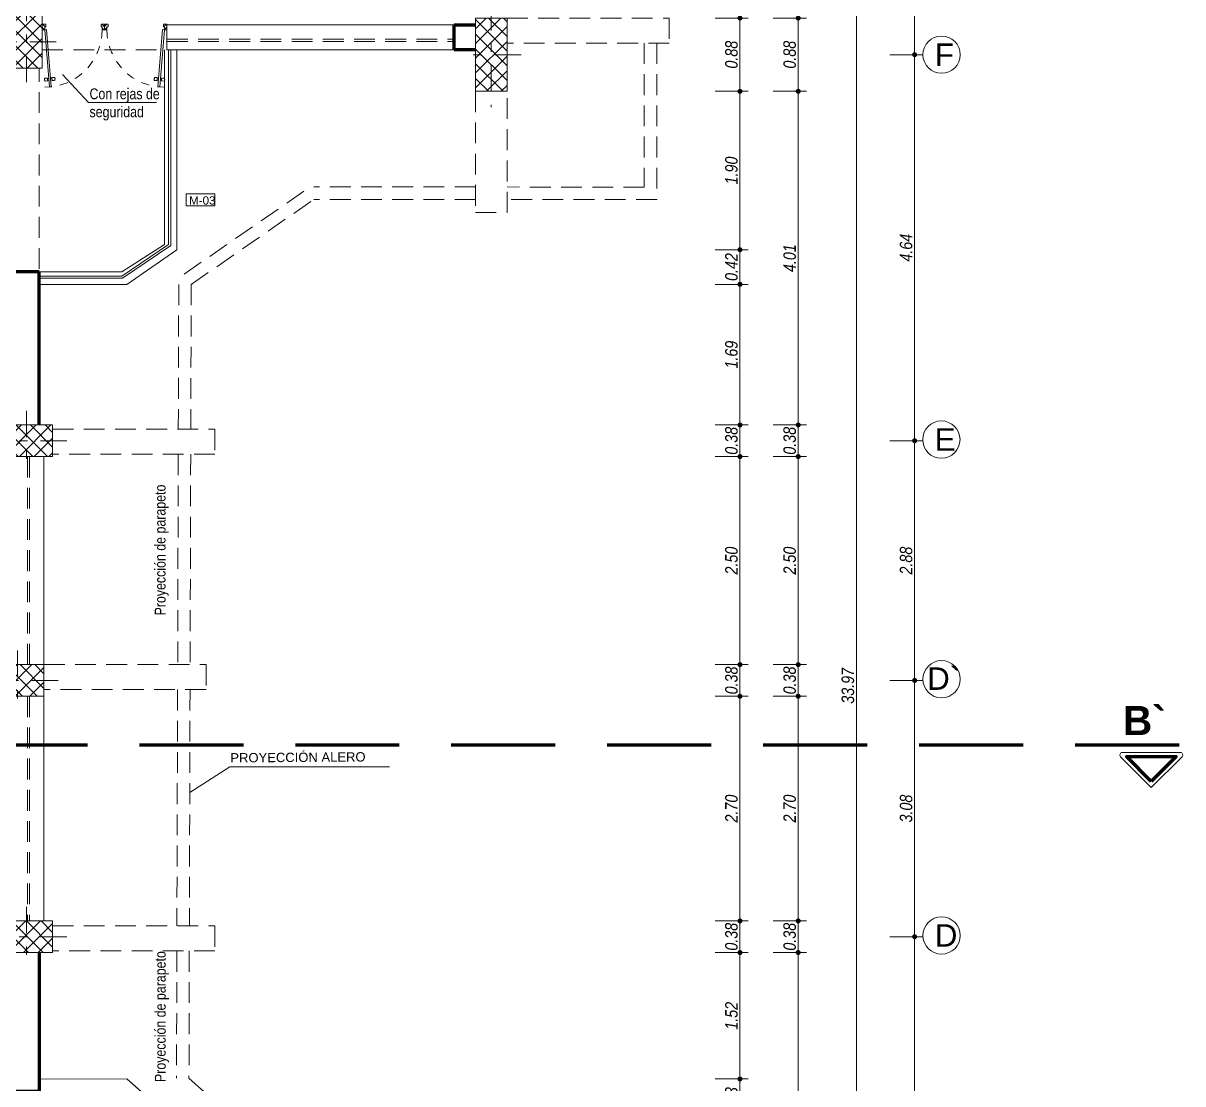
# Model space of a CAD drawing. Header units: inches. Extents: x 140 to 978, y -82 to 38.
# Drawn here: x 801.67 to 815.61, y 0.7 to 13.45 of the extents above; entities that cross this region are included whole.
import ezdxf

# ---------------------------------------------------------------- set-up
doc = ezdxf.new("R2010")
doc.units = ezdxf.units.IN
doc.header["$MEASUREMENT"] = 0
for name, pattern in [('CONTINUA', [0]), ('DASHDOT2', [12.7, 6.35, -3.175, 0, -3.175]), ('DASHED', [0.75, 0.5, -0.25]), ('DASHED2', [0.375, 0.25, -0.125])]:
    doc.linetypes.add(name, pattern=pattern)
doc.layers.get('0').update_dxf_attribs({"lineweight": 0})
for name, color, linetype, lineweight in [('UNSAAC CUBIERTAS', 22, 'Continuous', 0), ('UNSAAC-COLUMNA', 24, 'Continuous', 0), ('UNSAAC-CORTE ESTRUCTURA', 7, 'Continuous', 70), ('UNSAAC-COTA', 48, 'Continuous', 0), ('UNSAAC-EJE COLUMNA', 22, 'DASHDOT2', 0), ('UNSAAC-FACHADA(2DO PLANO)', 7, 'Continuous', 30), ('UNSAAC-LINEA DE CORTE', 7, 'Continuous', 70), ('UNSAAC-LLAMADOS', 88, 'Continuous', 0), ('UNSAAC-MUEBLE', 254, 'Continuous', 0), ('UNSAAC-MURETE', 146, 'Continuous', 20), ('UNSAAC-MUROS', 7, 'Continuous', 70), ('UNSAAC-PROYECCIONES', 38, 'DASHED2', 0), ('UNSAAC-TEXTOS', 250, 'Continuous', 0), ('UNSAAC-TEXTURAS', 250, 'Continuous', 0), ('UNSAAC-VANOS', 24, 'Continuous', 0)]:
    doc.layers.add(name, color=color, linetype=linetype, lineweight=lineweight)
doc.styles.add('ARIAL', font='arial.ttf')
doc.styles.add('narrow', font='')
doc.styles.get("Standard").update_dxf_attribs({"font": 'arial.ttf'})
doc.styles.get('narrow').set_extended_font_data('Arial Narrow', italic=True)
doc.dimstyles.new('1EN75', dxfattribs={"dimtxt": 0.15, "dimasz": 0.06, "dimexe": 0.1, "dimexo": 0.15, "dimgap": 0.025, "dimtad": 1, "dimzin": 1, "dimdsep": 46, "dimtxsty": 'narrow', "dimblk": 'DOT', "dimcen": 0.1, "dimclrd": 256, "dimclre": 256, "dimclrt": 256, "dimaunit": 1, "dimadec": 3, "dimazin": 0, "dimtfac": 1, "dimtmove": 2, "dimatfit": 3, "dimldrblk": 'ARCHTICK', "dimfxl": 0.3, "dimfxlon": 1, "dimtolj": 1, "dimtzin": 0, "dimlwd": 0, "dimlwe": 0, "dimarcsym": 0})

# ---------------------------------------------------------------- blocks, each defined once
blk = doc.blocks.new('c')
at = {"layer": 'UNSAAC-TEXTURAS'}
h = blk.add_hatch(dxfattribs=at)
h.set_pattern_fill('ANSI37', color=256)
h.set_pattern_definition([(45, (-855.58834, -178.38853), (-0.088388348, 0.088388348), []), (135, (-855.58834, -178.38853), (-0.088388348, -0.088388348), [])])
h.paths.add_polyline_path([(0.19, 0.635), (0, 0.635), (0, 0.316), (0.19, 0.316)])
h.paths.add_polyline_path([(0.19, 0.316), (0.38, 0.316), (0.38, 0.635), (0.19, 0.635)])
h.paths.add_polyline_path([(0.19, 0), (0.38, 0), (0.38, 0.316), (0.19, 0.316)])
h.paths.add_polyline_path([(0.19, 0.316), (0, 0.316), (0, 0), (0.19, 0)])
at = {"layer": 'UNSAAC-COLUMNA'}
blk.add_lwpolyline([(0, 0), (0, 0.635), (0.38, 0.635), (0.38, 0)], dxfattribs=at)
blk.add_lwpolyline([(0, 0.635), (0.38, 0.635), (0.38, 0), (0, 0)], close=True, dxfattribs=at)
at = {"layer": 'UNSAAC-EJE COLUMNA', "ltscale": 0.05}
for p, q in [((0.19, -0.172), (0.19, 0.805)), ((0.55, 0.316), (-0.17, 0.316))]:
    blk.add_line(p, q, dxfattribs=at)
blk = doc.blocks.new('cs1')
at = {"layer": 'UNSAAC-TEXTURAS'}
h = blk.add_hatch(dxfattribs=at)
h.set_pattern_fill('ANSI37', color=256)
h.paths.add_polyline_path([(850.008, 169.826), (850.198, 169.826), (850.198, 170.266), (850.008, 170.266)])
h.paths.add_polyline_path([(850.198, 169.826), (850.388, 169.826), (850.388, 170.266), (850.198, 170.266)])
h.paths.add_polyline_path([(850.388, 169.826), (850.198, 169.826), (850.198, 169.386), (850.388, 169.386)])
h.paths.add_polyline_path([(850.198, 169.826), (850.008, 169.826), (850.008, 169.386), (850.198, 169.386)])
at = {"layer": 'UNSAAC-COLUMNA'}
blk.add_lwpolyline([(850.388, 169.386), (850.388, 170.266), (850.008, 170.266), (850.008, 169.386)], close=True, dxfattribs=at)
at = {"layer": 'UNSAAC-EJE COLUMNA', "ltscale": 0.05}
for p, q in [((850.198, 170.436), (850.198, 169.196)), ((850.558, 169.826), (849.828, 169.826))]:
    blk.add_line(p, q, dxfattribs=at)
blk = doc.blocks.new('A$C38507331')
at = {"layer": 'UNSAAC-PROYECCIONES'}
for p, q in [((1.859, 25.376), (7.069, 25.376)), ((1.824, 20.866), (1.824, 25.156)), ((3.566, 22.679), (5.04, 23.699)), ((3.651, 22.555), (5.125, 23.576)), ((1.88, 17.986), (1.88, 20.486)), ((1.88, 14.906), (1.88, 17.606)), ((1.824, 10.306), (1.824, 14.526)), ((3.624, 13.015), (4.918, 11.872))]:
    blk.add_line(p, q, dxfattribs=at)
for points in [[(7.449, 25.756), (9.399, 25.756), (9.399, 25.456), (7.449, 25.456)], [(9.249, 25.456), (9.249, 23.575), (7.449, 23.576)], [(9.099, 25.456), (9.099, 23.725), (7.449, 23.726)], [(7.069, 24.876), (7.069, 23.419), (7.449, 23.419), (7.449, 24.876)], [(7.069, 23.726), (5.125, 23.726)], [(7.069, 23.576), (5.125, 23.576)], [(3.501, 22.556), (3.496, 20.814)], [(3.651, 22.555), (3.646, 20.814)], [(1.985, 20.814), (3.935, 20.814), (3.935, 20.514), (1.985, 20.514)], [(3.495, 20.514), (3.488, 17.986)], [(3.645, 20.514), (3.638, 17.986)], [(1.88, 17.986), (3.83, 17.986), (3.83, 17.686), (1.88, 17.686)], [(3.487, 17.686), (3.479, 14.846)], [(3.637, 17.686), (3.629, 14.846)], [(1.985, 14.846), (3.935, 14.846), (3.935, 14.546), (1.985, 14.546)], [(3.478, 14.546), (3.474, 13.016)], [(3.628, 14.546), (3.624, 13.015)]]:
    blk.add_lwpolyline(points, dxfattribs=at)
at = {"layer": 'UNSAAC-TEXTURAS'}
for name, p in [('c', (1.479, 25.156)), ('cs1', (-842.939, -144.51))]:
    blk.add_blockref(name, p, dxfattribs=at)
at = {"layer": 'UNSAAC-TEXTURAS', "rotation": 90}
for p in [(1.985, 20.486), (1.88, 17.606), (1.985, 14.526)]:
    blk.add_blockref('c', p, dxfattribs=at)
blk = doc.blocks.new('_Dot')
at = {"color": 0, "linetype": 'ByBlock', "lineweight": -2}
blk.add_line((-0.5, 0), (-1, 0), dxfattribs=at)
at = {"color": 0, "linetype": 'ByBlock', "const_width": 0.5}
blk.add_lwpolyline([(-0.25, 0, 1), (0.25, 0, 1)], format="xyb", close=True, dxfattribs=at)
blk = doc.blocks.new('*D586')
at = {"layer": 'Defpoints', "color": 0, "transparency": 16777216}
for p in [(807.487, 13.509), (807.487, 12.629), (810.287, 12.629)]:
    blk.add_point(p, dxfattribs=at)
at = {"layer": 'UNSAAC-COTA', "lineweight": 0, "transparency": 16777216}
for p, q in [((809.987, 13.509), (810.387, 13.509)), ((810.287, 13.449), (810.287, 12.689)), ((809.987, 12.629), (810.387, 12.629))]:
    blk.add_line(p, q, dxfattribs=at)
at = {"layer": 'UNSAAC-COTA', "lineweight": 0, "transparency": 16777216, "xscale": 0.06, "yscale": 0.06, "zscale": 0.06}
for p, rotation in [((810.287, 13.509), 90), ((810.287, 12.629), 270)]:
    blk.add_blockref('_Dot', p, dxfattribs=dict(at, rotation=rotation))
at = {"layer": 'UNSAAC-COTA', "transparency": 16777216, "insert": (810.185, 13.069), "char_height": 0.15, "attachment_point": 5, "rotation": 90, "style": 'narrow'}
blk.add_mtext('\\A1;0.88', dxfattribs=at)
blk = doc.blocks.new('_ArchTick')
at = {"layer": 'UNSAAC-FACHADA(2DO PLANO)', "color": 0, "const_width": 0.15}
blk.add_lwpolyline([(-0.5, -0.5), (0.5, 0.5)], dxfattribs=at)
blk = doc.blocks.new('*D587')
at = {"layer": 'Defpoints', "color": 0, "transparency": 16777216}
for p in [(807.487, 12.629), (803.517, 10.725), (810.287, 10.725)]:
    blk.add_point(p, dxfattribs=at)
at = {"layer": 'UNSAAC-COTA', "lineweight": 0, "transparency": 16777216}
for p, q in [((809.987, 12.629), (810.387, 12.629)), ((810.287, 12.569), (810.287, 10.785)), ((809.987, 10.725), (810.387, 10.725))]:
    blk.add_line(p, q, dxfattribs=at)
at = {"layer": 'UNSAAC-COTA', "lineweight": 0, "transparency": 16777216, "xscale": 0.06, "yscale": 0.06, "zscale": 0.06}
for p, rotation in [((810.287, 12.629), 90), ((810.287, 10.725), 270)]:
    blk.add_blockref('_Dot', p, dxfattribs=dict(at, rotation=rotation))
at = {"layer": 'UNSAAC-COTA', "transparency": 16777216, "insert": (810.185, 11.677), "char_height": 0.15, "attachment_point": 5, "rotation": 90, "style": 'narrow'}
blk.add_mtext('\\A1;1.90', dxfattribs=at)
blk = doc.blocks.new('*D588')
at = {"layer": 'Defpoints', "color": 0, "transparency": 16777216}
for p in [(803.517, 10.725), (802.916, 10.309), (810.287, 10.309)]:
    blk.add_point(p, dxfattribs=at)
at = {"layer": 'UNSAAC-COTA', "lineweight": 0, "transparency": 16777216}
for p, q in [((809.987, 10.725), (810.387, 10.725)), ((810.287, 10.665), (810.287, 10.369)), ((809.987, 10.309), (810.387, 10.309))]:
    blk.add_line(p, q, dxfattribs=at)
at = {"layer": 'UNSAAC-COTA', "lineweight": 0, "transparency": 16777216, "xscale": 0.06, "yscale": 0.06, "zscale": 0.06}
for p, rotation in [((810.287, 10.725), 90), ((810.287, 10.309), 270)]:
    blk.add_blockref('_Dot', p, dxfattribs=dict(at, rotation=rotation))
at = {"layer": 'UNSAAC-COTA', "transparency": 16777216, "insert": (810.185, 10.517), "char_height": 0.15, "attachment_point": 5, "rotation": 90, "style": 'narrow'}
blk.add_mtext('\\A1;0.42', dxfattribs=at)
blk = doc.blocks.new('*D589')
at = {"layer": 'Defpoints', "color": 0, "transparency": 16777216}
for p in [(802.916, 10.309), (802.023, 8.619), (810.287, 8.619)]:
    blk.add_point(p, dxfattribs=at)
at = {"layer": 'UNSAAC-COTA', "lineweight": 0, "transparency": 16777216}
for p, q in [((809.987, 10.309), (810.387, 10.309)), ((810.287, 10.249), (810.287, 8.679)), ((809.987, 8.619), (810.387, 8.619))]:
    blk.add_line(p, q, dxfattribs=at)
at = {"layer": 'UNSAAC-COTA', "lineweight": 0, "transparency": 16777216, "xscale": 0.06, "yscale": 0.06, "zscale": 0.06}
for p, rotation in [((810.287, 10.309), 90), ((810.287, 8.619), 270)]:
    blk.add_blockref('_Dot', p, dxfattribs=dict(at, rotation=rotation))
at = {"layer": 'UNSAAC-COTA', "transparency": 16777216, "insert": (810.185, 9.464), "char_height": 0.15, "attachment_point": 5, "rotation": 90, "style": 'narrow'}
blk.add_mtext('\\A1;1.69', dxfattribs=at)
blk = doc.blocks.new('*D590')
at = {"layer": 'Defpoints', "color": 0, "transparency": 16777216}
for p in [(802.023, 8.619), (802.023, 8.239), (810.287, 8.239)]:
    blk.add_point(p, dxfattribs=at)
at = {"layer": 'UNSAAC-COTA', "lineweight": 0, "transparency": 16777216}
for p, q in [((809.987, 8.619), (810.387, 8.619)), ((810.287, 8.559), (810.287, 8.299)), ((809.987, 8.239), (810.387, 8.239))]:
    blk.add_line(p, q, dxfattribs=at)
at = {"layer": 'UNSAAC-COTA', "lineweight": 0, "transparency": 16777216, "xscale": 0.06, "yscale": 0.06, "zscale": 0.06}
for p, rotation in [((810.287, 8.619), 90), ((810.287, 8.239), 270)]:
    blk.add_blockref('_Dot', p, dxfattribs=dict(at, rotation=rotation))
at = {"layer": 'UNSAAC-COTA', "transparency": 16777216, "insert": (810.185, 8.429), "char_height": 0.15, "attachment_point": 5, "rotation": 90, "style": 'narrow'}
blk.add_mtext('\\A1;0.38', dxfattribs=at)
blk = doc.blocks.new('*D591')
at = {"layer": 'Defpoints', "color": 0, "transparency": 16777216}
for p in [(802.023, 8.239), (801.918, 5.739), (810.287, 5.739)]:
    blk.add_point(p, dxfattribs=at)
at = {"layer": 'UNSAAC-COTA', "lineweight": 0, "transparency": 16777216}
for p, q in [((809.987, 8.239), (810.387, 8.239)), ((810.287, 8.179), (810.287, 5.799)), ((809.987, 5.739), (810.387, 5.739))]:
    blk.add_line(p, q, dxfattribs=at)
at = {"layer": 'UNSAAC-COTA', "lineweight": 0, "transparency": 16777216, "xscale": 0.06, "yscale": 0.06, "zscale": 0.06}
for p, rotation in [((810.287, 8.239), 90), ((810.287, 5.739), 270)]:
    blk.add_blockref('_Dot', p, dxfattribs=dict(at, rotation=rotation))
at = {"layer": 'UNSAAC-COTA', "transparency": 16777216, "insert": (810.185, 6.989), "char_height": 0.15, "attachment_point": 5, "rotation": 90, "style": 'narrow'}
blk.add_mtext('\\A1;2.50', dxfattribs=at)
blk = doc.blocks.new('*D592')
at = {"layer": 'Defpoints', "color": 0, "transparency": 16777216}
for p in [(801.918, 5.739), (801.918, 5.359), (810.287, 5.359)]:
    blk.add_point(p, dxfattribs=at)
at = {"layer": 'UNSAAC-COTA', "lineweight": 0, "transparency": 16777216}
for p, q in [((809.987, 5.739), (810.387, 5.739)), ((810.287, 5.679), (810.287, 5.419)), ((809.987, 5.359), (810.387, 5.359))]:
    blk.add_line(p, q, dxfattribs=at)
at = {"layer": 'UNSAAC-COTA', "lineweight": 0, "transparency": 16777216, "xscale": 0.06, "yscale": 0.06, "zscale": 0.06}
for p, rotation in [((810.287, 5.739), 90), ((810.287, 5.359), 270)]:
    blk.add_blockref('_Dot', p, dxfattribs=dict(at, rotation=rotation))
at = {"layer": 'UNSAAC-COTA', "transparency": 16777216, "insert": (810.185, 5.549), "char_height": 0.15, "attachment_point": 5, "rotation": 90, "style": 'narrow'}
blk.add_mtext('\\A1;0.38', dxfattribs=at)
blk = doc.blocks.new('*D593')
at = {"layer": 'Defpoints', "color": 0, "transparency": 16777216}
for p in [(801.918, 5.359), (802.023, 2.659), (810.287, 2.659)]:
    blk.add_point(p, dxfattribs=at)
at = {"layer": 'UNSAAC-COTA', "lineweight": 0, "transparency": 16777216}
for p, q in [((809.987, 5.359), (810.387, 5.359)), ((810.287, 5.299), (810.287, 2.719)), ((809.987, 2.659), (810.387, 2.659))]:
    blk.add_line(p, q, dxfattribs=at)
at = {"layer": 'UNSAAC-COTA', "lineweight": 0, "transparency": 16777216, "xscale": 0.06, "yscale": 0.06, "zscale": 0.06}
for p, rotation in [((810.287, 5.359), 90), ((810.287, 2.659), 270)]:
    blk.add_blockref('_Dot', p, dxfattribs=dict(at, rotation=rotation))
at = {"layer": 'UNSAAC-COTA', "transparency": 16777216, "insert": (810.185, 4.009), "char_height": 0.15, "attachment_point": 5, "rotation": 90, "style": 'narrow'}
blk.add_mtext('\\A1;2.70', dxfattribs=at)
blk = doc.blocks.new('*D594')
at = {"layer": 'Defpoints', "color": 0, "transparency": 16777216}
for p in [(802.023, 2.659), (802.023, 2.279), (810.287, 2.279)]:
    blk.add_point(p, dxfattribs=at)
at = {"layer": 'UNSAAC-COTA', "lineweight": 0, "transparency": 16777216}
for p, q in [((809.987, 2.659), (810.387, 2.659)), ((810.287, 2.599), (810.287, 2.339)), ((809.987, 2.279), (810.387, 2.279))]:
    blk.add_line(p, q, dxfattribs=at)
at = {"layer": 'UNSAAC-COTA', "lineweight": 0, "transparency": 16777216, "xscale": 0.06, "yscale": 0.06, "zscale": 0.06}
for p, rotation in [((810.287, 2.659), 90), ((810.287, 2.279), 270)]:
    blk.add_blockref('_Dot', p, dxfattribs=dict(at, rotation=rotation))
at = {"layer": 'UNSAAC-COTA', "transparency": 16777216, "insert": (810.185, 2.469), "char_height": 0.15, "attachment_point": 5, "rotation": 90, "style": 'narrow'}
blk.add_mtext('\\A1;0.38', dxfattribs=at)
blk = doc.blocks.new('*D595')
at = {"layer": 'Defpoints', "color": 0, "transparency": 16777216}
for p in [(802.023, 2.279), (802.916, 0.76), (810.287, 0.76)]:
    blk.add_point(p, dxfattribs=at)
at = {"layer": 'UNSAAC-COTA', "lineweight": 0, "transparency": 16777216}
for p, q in [((809.987, 2.279), (810.387, 2.279)), ((810.287, 2.219), (810.287, 0.82)), ((809.987, 0.76), (810.387, 0.76))]:
    blk.add_line(p, q, dxfattribs=at)
at = {"layer": 'UNSAAC-COTA', "lineweight": 0, "transparency": 16777216, "xscale": 0.06, "yscale": 0.06, "zscale": 0.06}
for p, rotation in [((810.287, 2.279), 90), ((810.287, 0.76), 270)]:
    blk.add_blockref('_Dot', p, dxfattribs=dict(at, rotation=rotation))
at = {"layer": 'UNSAAC-COTA', "transparency": 16777216, "insert": (810.185, 1.519), "char_height": 0.15, "attachment_point": 5, "rotation": 90, "style": 'narrow'}
blk.add_mtext('\\A1;1.52', dxfattribs=at)
blk = doc.blocks.new('*D596')
at = {"layer": 'Defpoints', "color": 0, "transparency": 16777216}
for p in [(802.916, 0.76), (803.517, 0.229), (810.287, 0.229)]:
    blk.add_point(p, dxfattribs=at)
at = {"layer": 'UNSAAC-COTA', "lineweight": 0, "transparency": 16777216}
for p, q in [((809.987, 0.76), (810.387, 0.76)), ((810.287, 0.7), (810.287, 0.289)), ((809.987, 0.229), (810.387, 0.229))]:
    blk.add_line(p, q, dxfattribs=at)
at = {"layer": 'UNSAAC-COTA', "lineweight": 0, "transparency": 16777216, "xscale": 0.06, "yscale": 0.06, "zscale": 0.06}
for p, rotation in [((810.287, 0.76), 90), ((810.287, 0.229), 270)]:
    blk.add_blockref('_Dot', p, dxfattribs=dict(at, rotation=rotation))
at = {"layer": 'UNSAAC-COTA', "transparency": 16777216, "insert": (810.185, 0.494), "char_height": 0.15, "attachment_point": 5, "rotation": 90, "style": 'narrow'}
blk.add_mtext('\\A1;0.53', dxfattribs=at)
blk = doc.blocks.new('*D576')
at = {"layer": 'Defpoints', "color": 0, "transparency": 16777216}
for p in [(807.487, 13.509), (807.487, 12.629), (810.987, 12.629)]:
    blk.add_point(p, dxfattribs=at)
at = {"layer": 'UNSAAC-COTA', "lineweight": 0, "transparency": 16777216}
for p, q in [((810.687, 13.509), (811.087, 13.509)), ((810.987, 13.449), (810.987, 12.689)), ((810.687, 12.629), (811.087, 12.629))]:
    blk.add_line(p, q, dxfattribs=at)
at = {"layer": 'UNSAAC-COTA', "lineweight": 0, "transparency": 16777216, "xscale": 0.06, "yscale": 0.06, "zscale": 0.06}
for p, rotation in [((810.987, 13.509), 90), ((810.987, 12.629), 270)]:
    blk.add_blockref('_Dot', p, dxfattribs=dict(at, rotation=rotation))
at = {"layer": 'UNSAAC-COTA', "transparency": 16777216, "insert": (810.885, 13.069), "char_height": 0.15, "attachment_point": 5, "rotation": 90, "style": 'narrow'}
blk.add_mtext('\\A1;0.88', dxfattribs=at)
blk = doc.blocks.new('*D577')
at = {"layer": 'Defpoints', "color": 0, "transparency": 16777216}
for p in [(807.487, 12.629), (802.023, 8.619), (810.987, 8.619)]:
    blk.add_point(p, dxfattribs=at)
at = {"layer": 'UNSAAC-COTA', "lineweight": 0, "transparency": 16777216}
for p, q in [((810.687, 12.629), (811.087, 12.629)), ((810.987, 12.569), (810.987, 8.679)), ((810.687, 8.619), (811.087, 8.619))]:
    blk.add_line(p, q, dxfattribs=at)
at = {"layer": 'UNSAAC-COTA', "lineweight": 0, "transparency": 16777216, "xscale": 0.06, "yscale": 0.06, "zscale": 0.06}
for p, rotation in [((810.987, 12.629), 90), ((810.987, 8.619), 270)]:
    blk.add_blockref('_Dot', p, dxfattribs=dict(at, rotation=rotation))
at = {"layer": 'UNSAAC-COTA', "transparency": 16777216, "insert": (810.885, 10.624), "char_height": 0.15, "attachment_point": 5, "rotation": 90, "style": 'narrow'}
blk.add_mtext('\\A1;4.01', dxfattribs=at)
blk = doc.blocks.new('*D578')
at = {"layer": 'Defpoints', "color": 0, "transparency": 16777216}
for p in [(802.023, 8.619), (802.023, 8.239), (810.987, 8.239)]:
    blk.add_point(p, dxfattribs=at)
at = {"layer": 'UNSAAC-COTA', "lineweight": 0, "transparency": 16777216}
for p, q in [((810.687, 8.619), (811.087, 8.619)), ((810.987, 8.559), (810.987, 8.299)), ((810.687, 8.239), (811.087, 8.239))]:
    blk.add_line(p, q, dxfattribs=at)
at = {"layer": 'UNSAAC-COTA', "lineweight": 0, "transparency": 16777216, "xscale": 0.06, "yscale": 0.06, "zscale": 0.06}
for p, rotation in [((810.987, 8.619), 90), ((810.987, 8.239), 270)]:
    blk.add_blockref('_Dot', p, dxfattribs=dict(at, rotation=rotation))
at = {"layer": 'UNSAAC-COTA', "transparency": 16777216, "insert": (810.885, 8.429), "char_height": 0.15, "attachment_point": 5, "rotation": 90, "style": 'narrow'}
blk.add_mtext('\\A1;0.38', dxfattribs=at)
blk = doc.blocks.new('*D579')
at = {"layer": 'Defpoints', "color": 0, "transparency": 16777216}
for p in [(802.023, 8.239), (801.918, 5.739), (810.987, 5.739)]:
    blk.add_point(p, dxfattribs=at)
at = {"layer": 'UNSAAC-COTA', "lineweight": 0, "transparency": 16777216}
for p, q in [((810.687, 8.239), (811.087, 8.239)), ((810.987, 8.179), (810.987, 5.799)), ((810.687, 5.739), (811.087, 5.739))]:
    blk.add_line(p, q, dxfattribs=at)
at = {"layer": 'UNSAAC-COTA', "lineweight": 0, "transparency": 16777216, "xscale": 0.06, "yscale": 0.06, "zscale": 0.06}
for p, rotation in [((810.987, 8.239), 90), ((810.987, 5.739), 270)]:
    blk.add_blockref('_Dot', p, dxfattribs=dict(at, rotation=rotation))
at = {"layer": 'UNSAAC-COTA', "transparency": 16777216, "insert": (810.885, 6.989), "char_height": 0.15, "attachment_point": 5, "rotation": 90, "style": 'narrow'}
blk.add_mtext('\\A1;2.50', dxfattribs=at)
blk = doc.blocks.new('*D604')
at = {"layer": 'Defpoints', "color": 0, "transparency": 16777216}
for p in [(801.918, 5.739), (801.918, 5.359), (810.987, 5.359)]:
    blk.add_point(p, dxfattribs=at)
at = {"layer": 'UNSAAC-COTA', "lineweight": 0, "transparency": 16777216}
for p, q in [((810.687, 5.739), (811.087, 5.739)), ((810.987, 5.679), (810.987, 5.419)), ((810.687, 5.359), (811.087, 5.359))]:
    blk.add_line(p, q, dxfattribs=at)
at = {"layer": 'UNSAAC-COTA', "lineweight": 0, "transparency": 16777216, "xscale": 0.06, "yscale": 0.06, "zscale": 0.06}
for p, rotation in [((810.987, 5.739), 90), ((810.987, 5.359), 270)]:
    blk.add_blockref('_Dot', p, dxfattribs=dict(at, rotation=rotation))
at = {"layer": 'UNSAAC-COTA', "transparency": 16777216, "insert": (810.885, 5.549), "char_height": 0.15, "attachment_point": 5, "rotation": 90, "style": 'narrow'}
blk.add_mtext('\\A1;0.38', dxfattribs=at)
blk = doc.blocks.new('*D605')
at = {"layer": 'Defpoints', "color": 0, "transparency": 16777216}
for p in [(801.918, 5.359), (802.023, 2.659), (810.987, 2.659)]:
    blk.add_point(p, dxfattribs=at)
at = {"layer": 'UNSAAC-COTA', "lineweight": 0, "transparency": 16777216}
for p, q in [((810.687, 5.359), (811.087, 5.359)), ((810.987, 5.299), (810.987, 2.719)), ((810.687, 2.659), (811.087, 2.659))]:
    blk.add_line(p, q, dxfattribs=at)
at = {"layer": 'UNSAAC-COTA', "lineweight": 0, "transparency": 16777216, "xscale": 0.06, "yscale": 0.06, "zscale": 0.06}
for p, rotation in [((810.987, 5.359), 90), ((810.987, 2.659), 270)]:
    blk.add_blockref('_Dot', p, dxfattribs=dict(at, rotation=rotation))
at = {"layer": 'UNSAAC-COTA', "transparency": 16777216, "insert": (810.885, 4.009), "char_height": 0.15, "attachment_point": 5, "rotation": 90, "style": 'narrow'}
blk.add_mtext('\\A1;2.70', dxfattribs=at)
blk = doc.blocks.new('*D606')
at = {"layer": 'Defpoints', "color": 0, "transparency": 16777216}
for p in [(802.023, 2.659), (802.023, 2.279), (810.987, 2.279)]:
    blk.add_point(p, dxfattribs=at)
at = {"layer": 'UNSAAC-COTA', "lineweight": 0, "transparency": 16777216}
for p, q in [((810.687, 2.659), (811.087, 2.659)), ((810.987, 2.599), (810.987, 2.339)), ((810.687, 2.279), (811.087, 2.279))]:
    blk.add_line(p, q, dxfattribs=at)
at = {"layer": 'UNSAAC-COTA', "lineweight": 0, "transparency": 16777216, "xscale": 0.06, "yscale": 0.06, "zscale": 0.06}
for p, rotation in [((810.987, 2.659), 90), ((810.987, 2.279), 270)]:
    blk.add_blockref('_Dot', p, dxfattribs=dict(at, rotation=rotation))
at = {"layer": 'UNSAAC-COTA', "transparency": 16777216, "insert": (810.885, 2.469), "char_height": 0.15, "attachment_point": 5, "rotation": 90, "style": 'narrow'}
blk.add_mtext('\\A1;0.38', dxfattribs=at)
blk = doc.blocks.new('*D607')
at = {"layer": 'Defpoints', "color": 0, "transparency": 16777216}
for p in [(802.023, 2.279), (807.487, -1.676), (810.987, -1.676)]:
    blk.add_point(p, dxfattribs=at)
at = {"layer": 'UNSAAC-COTA', "lineweight": 0, "transparency": 16777216}
for p, q in [((810.687, 2.279), (811.087, 2.279)), ((810.987, 2.219), (810.987, -1.616)), ((810.687, -1.676), (811.087, -1.676))]:
    blk.add_line(p, q, dxfattribs=at)
at = {"layer": 'UNSAAC-COTA', "lineweight": 0, "transparency": 16777216, "xscale": 0.06, "yscale": 0.06, "zscale": 0.06}
for p, rotation in [((810.987, 2.279), 90), ((810.987, -1.676), 270)]:
    blk.add_blockref('_Dot', p, dxfattribs=dict(at, rotation=rotation))
at = {"layer": 'UNSAAC-COTA', "transparency": 16777216, "insert": (810.885, 0.302), "char_height": 0.15, "attachment_point": 5, "rotation": 90, "style": 'narrow'}
blk.add_mtext('\\A1;3.96', dxfattribs=at)
blk = doc.blocks.new('*D581')
at = {"layer": 'Defpoints', "color": 0, "transparency": 16777216}
for p in [(807.487, 22.469), (811.687, 22.469), (807.487, -11.501)]:
    blk.add_point(p, dxfattribs=at)
at = {"layer": 'UNSAAC-COTA', "lineweight": 0, "transparency": 16777216}
for p, q in [((811.387, 22.469), (811.787, 22.469)), ((811.687, -11.441), (811.687, 22.409)), ((811.387, -11.501), (811.787, -11.501))]:
    blk.add_line(p, q, dxfattribs=at)
at = {"layer": 'UNSAAC-COTA', "lineweight": 0, "transparency": 16777216, "xscale": 0.06, "yscale": 0.06, "zscale": 0.06}
for p, rotation in [((811.687, 22.469), 90), ((811.687, -11.501), 270)]:
    blk.add_blockref('_Dot', p, dxfattribs=dict(at, rotation=rotation))
at = {"layer": 'UNSAAC-COTA', "transparency": 16777216, "insert": (811.585, 5.484), "char_height": 0.15, "attachment_point": 5, "rotation": 90, "style": 'narrow'}
blk.add_mtext('\\A1;33.97', dxfattribs=at)
blk = doc.blocks.new('*D613')
at = {"layer": 'Defpoints', "color": 0, "transparency": 16777216}
for p in [(807.657, 17.324), (807.657, 13.069), (812.387, 13.069)]:
    blk.add_point(p, dxfattribs=at)
at = {"layer": 'UNSAAC-COTA', "lineweight": 0, "transparency": 16777216}
for p, q in [((812.087, 17.324), (812.487, 17.324)), ((812.387, 17.264), (812.387, 13.129)), ((812.087, 13.069), (812.487, 13.069))]:
    blk.add_line(p, q, dxfattribs=at)
at = {"layer": 'UNSAAC-COTA', "lineweight": 0, "transparency": 16777216, "xscale": 0.06, "yscale": 0.06, "zscale": 0.06}
for p, rotation in [((812.387, 17.324), 90), ((812.387, 13.069), 270)]:
    blk.add_blockref('_Dot', p, dxfattribs=dict(at, rotation=rotation))
at = {"layer": 'UNSAAC-COTA', "transparency": 16777216, "insert": (812.285, 15.197), "char_height": 0.15, "attachment_point": 5, "rotation": 90, "style": 'narrow'}
blk.add_mtext('\\A1;4.25', dxfattribs=at)
blk = doc.blocks.new('*D614')
at = {"layer": 'Defpoints', "color": 0, "transparency": 16777216}
for p in [(807.657, 13.069), (802.196, 8.429), (812.387, 8.429)]:
    blk.add_point(p, dxfattribs=at)
at = {"layer": 'UNSAAC-COTA', "lineweight": 0, "transparency": 16777216}
for p, q in [((812.087, 13.069), (812.487, 13.069)), ((812.387, 13.009), (812.387, 8.489)), ((812.087, 8.429), (812.487, 8.429))]:
    blk.add_line(p, q, dxfattribs=at)
at = {"layer": 'UNSAAC-COTA', "lineweight": 0, "transparency": 16777216, "xscale": 0.06, "yscale": 0.06, "zscale": 0.06}
for p, rotation in [((812.387, 13.069), 90), ((812.387, 8.429), 270)]:
    blk.add_blockref('_Dot', p, dxfattribs=dict(at, rotation=rotation))
at = {"layer": 'UNSAAC-COTA', "transparency": 16777216, "insert": (812.285, 10.749), "char_height": 0.15, "attachment_point": 5, "rotation": 90, "style": 'narrow'}
blk.add_mtext('\\A1;4.64', dxfattribs=at)
blk = doc.blocks.new('*D615')
at = {"layer": 'Defpoints', "color": 0, "transparency": 16777216}
for p in [(802.196, 8.429), (802.091, 5.549), (812.387, 5.549)]:
    blk.add_point(p, dxfattribs=at)
at = {"layer": 'UNSAAC-COTA', "lineweight": 0, "transparency": 16777216}
for p, q in [((812.087, 8.429), (812.487, 8.429)), ((812.387, 8.369), (812.387, 5.609)), ((812.087, 5.549), (812.487, 5.549))]:
    blk.add_line(p, q, dxfattribs=at)
at = {"layer": 'UNSAAC-COTA', "lineweight": 0, "transparency": 16777216, "xscale": 0.06, "yscale": 0.06, "zscale": 0.06}
for p, rotation in [((812.387, 8.429), 90), ((812.387, 5.549), 270)]:
    blk.add_blockref('_Dot', p, dxfattribs=dict(at, rotation=rotation))
at = {"layer": 'UNSAAC-COTA', "transparency": 16777216, "insert": (812.285, 6.989), "char_height": 0.15, "attachment_point": 5, "rotation": 90, "style": 'narrow'}
blk.add_mtext('\\A1;2.88', dxfattribs=at)
blk = doc.blocks.new('*D616')
at = {"layer": 'Defpoints', "color": 0, "transparency": 16777216}
for p in [(802.091, 5.549), (802.196, 2.469), (812.387, 2.469)]:
    blk.add_point(p, dxfattribs=at)
at = {"layer": 'UNSAAC-COTA', "lineweight": 0, "transparency": 16777216}
for p, q in [((812.087, 5.549), (812.487, 5.549)), ((812.387, 5.489), (812.387, 2.529)), ((812.087, 2.469), (812.487, 2.469))]:
    blk.add_line(p, q, dxfattribs=at)
at = {"layer": 'UNSAAC-COTA', "lineweight": 0, "transparency": 16777216, "xscale": 0.06, "yscale": 0.06, "zscale": 0.06}
for p, rotation in [((812.387, 5.549), 90), ((812.387, 2.469), 270)]:
    blk.add_blockref('_Dot', p, dxfattribs=dict(at, rotation=rotation))
at = {"layer": 'UNSAAC-COTA', "transparency": 16777216, "insert": (812.285, 4.009), "char_height": 0.15, "attachment_point": 5, "rotation": 90, "style": 'narrow'}
blk.add_mtext('\\A1;3.08', dxfattribs=at)
blk = doc.blocks.new('*D617')
at = {"layer": 'Defpoints', "color": 0, "transparency": 16777216}
for p in [(802.196, 2.469), (807.657, -2.116), (812.387, -2.116)]:
    blk.add_point(p, dxfattribs=at)
at = {"layer": 'UNSAAC-COTA', "lineweight": 0, "transparency": 16777216}
for p, q in [((812.087, 2.469), (812.487, 2.469)), ((812.387, 2.409), (812.387, -2.056)), ((812.087, -2.116), (812.487, -2.116))]:
    blk.add_line(p, q, dxfattribs=at)
at = {"layer": 'UNSAAC-COTA', "lineweight": 0, "transparency": 16777216, "xscale": 0.06, "yscale": 0.06, "zscale": 0.06}
for p, rotation in [((812.387, 2.469), 90), ((812.387, -2.116), 270)]:
    blk.add_blockref('_Dot', p, dxfattribs=dict(at, rotation=rotation))
at = {"layer": 'UNSAAC-COTA', "transparency": 16777216, "insert": (812.285, 0.177), "char_height": 0.15, "attachment_point": 5, "rotation": 90, "style": 'narrow'}
blk.add_mtext('\\A1;4.59', dxfattribs=at)
blk = doc.blocks.new('PRTX80')
at = {"layer": 'UNSAAC-TEXTOS'}
h = blk.add_hatch(dxfattribs=at)
h.set_pattern_fill('ANSI31', color=256, scale=0.01, style=0)
h.set_pattern_definition([(45, (-1.629623, -4.234902), (-0.02245064, 0.02245064), [])])
h.paths.add_polyline_path([(-0.755, 0.036), (-0.8, 0.036), (-0.8, -0.036), (-0.769, -0.036), (-0.769, 0), (-0.755, 0)])
h.paths.add_polyline_path([(0, 0.036), (-0.045, 0.036), (-0.045, 0), (-0.032, 0), (-0.032, -0.036), (0, -0.036)])
at = {"layer": 'UNSAAC-PROYECCIONES', "ltscale": 0.15}
blk.add_arc((-0.032, -0.036), 0.737, 180, 270, dxfattribs=at)
at = {"layer": 'UNSAAC-TEXTOS'}
for p, q in [((-0.165, -0.662), (-0.166, -0.669)), ((-0.162, -0.67), (-0.166, -0.669)), ((-0.162, -0.662), (-0.165, -0.662)), ((-0.161, -0.651), (-0.163, -0.681)), ((-0.13, -0.688), (-0.16, -0.685)), ((-0.127, -0.65), (-0.157, -0.648)), ((-0.124, -0.658), (-0.126, -0.68)), ((-0.126, -0.68), (-0.126, -0.684)), ((-0.11, -0.682), (-0.126, -0.68)), ((-0.123, -0.654), (-0.124, -0.658)), ((-0.108, -0.659), (-0.124, -0.658)), ((-0.085, -0.684), (-0.07, -0.685)), ((-0.083, -0.661), (-0.068, -0.663)), ((-0.068, -0.663), (-0.07, -0.685)), ((-0.07, -0.685), (-0.07, -0.689)), ((-0.068, -0.659), (-0.068, -0.663)), ((-0.067, -0.693), (-0.037, -0.695)), ((-0.064, -0.655), (-0.034, -0.658)), ((-0.03, -0.662), (-0.033, -0.692)), ((-0.032, -0.681), (-0.028, -0.681)), ((-0.031, -0.673), (-0.028, -0.673)), ((-0.028, -0.673), (-0.028, -0.681))]:
    blk.add_line(p, q, dxfattribs=at)
for points in [[(-0.8, 0.036), (-0.755, 0.036), (-0.755, 0), (-0.769, 0), (-0.769, -0.036), (-0.8, -0.036), (-0.8, 0.036)], [(-0.045, 0.036), (0, 0.036), (0, -0.036), (-0.032, -0.036), (-0.032, 0), (-0.045, 0), (-0.045, 0.036)]]:
    blk.add_lwpolyline(points, dxfattribs=at)
blk.add_lwpolyline([(-0.056, -0.034), (-0.032, -0.036), (-0.093, -0.77), (-0.117, -0.768)], close=True, dxfattribs=at)
for centre, start, end in [((-0.16, -0.681), 175.2462, 265.2462), ((-0.157, -0.651), 85.2462, 175.2462), ((-0.13, -0.684), 265.2462, 355.2462), ((-0.127, -0.654), 355.2462, 85.2462), ((-0.067, -0.689), 175.2462, 265.2462), ((-0.064, -0.659), 85.2462, 175.2462), ((-0.037, -0.691), 265.2462, 355.2462), ((-0.034, -0.662), 355.2462, 85.2462)]:
    blk.add_arc(centre, 0.00375, start, end, dxfattribs=at)
blk = doc.blocks.new('A$C1DC20D96')
at = {"layer": 'UNSAAC-MUEBLE', "xscale": -1.167239801663273, "yscale": 1.167239801663273, "zscale": 1.167239801663273, "rotation": 180}
blk.add_blockref('PRTX80', (0, 0.034), dxfattribs=at)

msp = doc.modelspace()

# ---------------------------------------------------------------- linework, layer by layer
at = {"layer": 'UNSAAC CUBIERTAS', "ltscale": 1.75}
msp.add_lwpolyline([(815.603, 4.632), (815.233, 4.263), (814.864, 4.632, -0.668179), (814.885, 4.684), (815.582, 4.684, -0.668179)], format="xyb", close=True, dxfattribs=at)
at = {"layer": 'UNSAAC-CORTE ESTRUCTURA', "ltscale": 2.5}
msp.add_lwpolyline([(815.233, 4.334), (814.933, 4.634), (815.533, 4.634)], close=True, dxfattribs=at)
at = {"layer": 'UNSAAC-LINEA DE CORTE', "linetype": 'DASHED', "ltscale": 2.5}
msp.add_line((756.191, 4.777), (815.594, 4.777), dxfattribs=at)
at = {"layer": 'UNSAAC-LLAMADOS', "ltscale": 2.5}
msp.add_lwpolyline([(803.271, 12.495), (802.453, 12.495), (802.141, 12.83)], dxfattribs=at)
at = {"layer": 'UNSAAC-MURETE'}
for p, q in [((803.367, 13.129), (803.367, 10.787)), ((803.517, 10.725), (803.517, 13.129)), ((803.367, 10.787), (802.854, 10.459)), ((802.916, 10.309), (803.517, 10.725)), ((802.854, 10.459), (801.862, 10.459)), ((801.862, 10.309), (802.916, 10.309)), ((801.862, 0.759), (802.916, 0.76)), ((801.862, 0.609), (801.862, 0.759)), ((802.916, 0.76), (803.517, 0.229))]:
    msp.add_line(p, q, dxfattribs=at)
msp.add_lwpolyline([(803.397, 13.429), (806.852, 13.429), (806.852, 13.129), (803.397, 13.129)], close=True, dxfattribs=at)
for points in [[(801.918, 5.739), (801.918, 8.239)], [(801.918, 2.659), (801.918, 2.659), (801.918, 5.359)]]:
    msp.add_lwpolyline(points, dxfattribs=at)
at = {"layer": 'UNSAAC-MUROS'}
for p, q in [((806.852, 13.129), (806.852, 13.429)), ((806.852, 13.429), (807.107, 13.429)), ((807.107, 13.129), (806.852, 13.129)), ((807.107, 13.129), (806.852, 13.129)), ((801.862, 10.459), (801.532, 10.459)), ((801.862, 8.619), (801.862, 10.459))]:
    msp.add_line(p, q, dxfattribs=at)
msp.add_lwpolyline([(801.862, 2.279), (801.862, 0.609), (801.862, 0.609), (795.937, 0.609), (795.937, 0.769), (800.722, 0.769)], dxfattribs=at)
at = {"layer": 'UNSAAC-TEXTOS'}
msp.add_lwpolyline([(803.627, 11.397), (803.971, 11.397), (803.971, 11.251), (803.627, 11.251)], close=True, dxfattribs=at)
at = {"layer": 'UNSAAC-TEXTOS', "linetype": 'Continuous'}
msp.add_lwpolyline([(803.672, 4.201), (804.152, 4.511), (806.074, 4.511)], dxfattribs=at)
at = {"layer": 'UNSAAC-TEXTOS'}
for centre in [(812.711, 13.069), (812.709, 8.444), (812.711, 5.564), (812.711, 2.484)]:
    msp.add_circle(centre, 0.224, dxfattribs=at)
at = {"layer": 'UNSAAC-TEXTURAS', "ltscale": 2.5}
msp.add_lwpolyline([(803.517, -2.176), (803.5, 0.243), (802.916, 0.76), (801.95, 0.759)], dxfattribs=at)
at = {"layer": 'UNSAAC-VANOS', "linetype": 'DASHED2'}
for p, q in [((803.397, 13.254), (806.852, 13.254)), ((803.397, 13.229), (806.852, 13.229)), ((801.719, 8.239), (801.719, 5.739)), ((801.744, 8.239), (801.744, 5.739)), ((801.719, 5.359), (801.719, 2.659)), ((801.744, 5.359), (801.744, 2.659))]:
    msp.add_line(p, q, dxfattribs=at)
at = {"layer": 'UNSAAC-VANOS', "ltscale": 0.01}
for p, q in [((803.417, 10.787), (803.417, 13.129)), ((803.442, 10.776), (803.442, 13.129)), ((801.862, 10.408), (802.854, 10.408)), ((801.862, 10.383), (802.864, 10.383))]:
    msp.add_line(p, q, dxfattribs=at)
at = {"layer": 'UNSAAC-VANOS'}
for p, q in [((803.417, 10.787), (802.854, 10.408)), ((803.442, 10.776), (802.864, 10.383))]:
    msp.add_line(p, q, dxfattribs=at)

# ---------------------------------------------------------------- block references
at = {"layer": 'UNSAAC-MUEBLE'}
msp.add_blockref('A$C38507331', (800.038, -12.247), dxfattribs=at)
at = {"layer": 'UNSAAC-MUEBLE', "linetype": 'CONTINUA', "lineweight": 0, "ltscale": 0.4, "yscale": 0.8031760197316755, "zscale": 0.8031760197316755, "rotation": 180}
for p, xscale in [((801.897, 13.43), 0.8031760197316755), ((803.397, 13.43), -0.8031760197316755)]:
    msp.add_blockref('A$C1DC20D96', p, dxfattribs=dict(at, xscale=xscale))

# ---------------------------------------------------------------- texts
at = {"layer": 'UNSAAC-CORTE ESTRUCTURA', "insert": (815.407, 5.242), "char_height": 0.35, "width": 0.398, "attachment_point": 3, "rotation": 360}
msp.add_mtext('{\\fSwis721 Ex BT|b1|i0|c0|p34;B`}', dxfattribs=at)
at = {"layer": 'UNSAAC-LLAMADOS', "insert": (802.466, 12.664), "char_height": 0.13, "width": 1.15269, "attachment_point": 1, "style": 'narrow'}
msp.add_mtext('{\\fArial Narrow|b0|i0|c0|p34;Con rejas de seguridad}', dxfattribs=at)
at = {"layer": 'UNSAAC-LLAMADOS', "char_height": 0.13, "width": 2.08357, "attachment_point": 1, "rotation": 90, "style": 'narrow'}
for insert in [(803.25, 6.066), (803.252, 0.459)]:
    msp.add_mtext('\\pi0.26383;{\\fArial Narrow|b0|i0|c0|p34;Proyección de parapeto }', dxfattribs=dict(at, insert=insert))
at = {"layer": 'UNSAAC-TEXTOS', "linetype": 'Continuous', "style": 'ARIAL'}
msp.add_text('PROYECCIÓN ALERO ', height=0.112, rotation=0.4284, dxfattribs=at).set_placement((804.16, 4.563))
at = {"layer": 'UNSAAC-TEXTOS', "char_height": 0.27, "width": 0.42503, "attachment_point": 1}
for s, insert in [('F', (812.63, 13.205)), ('E', (812.628, 8.58)), ('D`', (812.537, 5.706)), ('D', (812.629, 2.62))]:
    msp.add_mtext(s, dxfattribs=dict(at, insert=insert))
at = {"layer": 'UNSAAC-TEXTOS', "insert": (803.663, 11.367), "char_height": 0.1, "attachment_point": 1}
msp.add_mtext_dynamic_manual_height_columns('{\\f@Arial Unicode MS|b0|i0|c0|p34;M-03}', width=0.2, gutter_width=1, heights=[0], dxfattribs=at)

# ---------------------------------------------------------------- dimensions: what is measured, and where the dimension line sits
at = {"layer": 'UNSAAC-COTA'}
for base, p1, p2, picture, middle in [((811.687, 22.469), (807.487, -11.501), (807.487, 22.469), '*D581', (811.585, 5.484)), ((812.3869, 13.0692), (807.6569, 17.3239), (807.6569, 13.0692), '*D613', (812.2853, 15.1965)), ((810.287, 12.629), (807.487, 13.509), (807.487, 12.629), '*D586', (810.185, 13.069)), ((810.987, 12.629), (807.487, 13.509), (807.487, 12.629), '*D576', (810.885, 13.069)), ((812.387, 8.429), (807.657, 13.069), (802.196, 8.429), '*D614', (812.285, 10.749)), ((810.987, 8.619), (807.487, 12.629), (802.023, 8.619), '*D577', (810.885, 10.624)), ((810.287, 10.725), (807.487, 12.629), (803.517, 10.725), '*D587', (810.185, 11.677)), ((810.287, 10.309), (803.517, 10.725), (802.916, 10.309), '*D588', (810.185, 10.517)), ((810.287, 8.619), (802.916, 10.309), (802.023, 8.619), '*D589', (810.185, 9.464)), ((810.287, 8.239), (802.023, 8.619), (802.023, 8.239), '*D590', (810.185, 8.429)), ((810.987, 8.239), (802.023, 8.619), (802.023, 8.239), '*D578', (810.885, 8.429)), ((812.387, 5.549), (802.196, 8.429), (802.091, 5.549), '*D615', (812.285, 6.989)), ((810.287, 5.739), (802.023, 8.239), (801.918, 5.739), '*D591', (810.185, 6.989)), ((810.987, 5.739), (802.023, 8.239), (801.918, 5.739), '*D579', (810.885, 6.989)), ((810.287, 5.359), (801.918, 5.739), (801.918, 5.359), '*D592', (810.185, 5.549)), ((810.987, 5.359), (801.918, 5.739), (801.918, 5.359), '*D604', (810.885, 5.549)), ((812.387, 2.469), (802.091, 5.549), (802.196, 2.469), '*D616', (812.285, 4.009)), ((810.287, 2.659), (801.918, 5.359), (802.023, 2.659), '*D593', (810.185, 4.009)), ((810.987, 2.659), (801.918, 5.359), (802.023, 2.659), '*D605', (810.885, 4.009)), ((810.287, 2.279), (802.023, 2.659), (802.023, 2.279), '*D594', (810.185, 2.469)), ((810.987, 2.279), (802.023, 2.659), (802.023, 2.279), '*D606', (810.885, 2.469)), ((812.386903056, -2.115829492), (802.195640915, 2.469170508), (807.656903056, -2.115829492), '*D617', (812.285317108, 0.176670508)), ((810.287, 0.76), (802.023, 2.279), (802.916, 0.76), '*D595', (810.185, 1.519)), ((810.986903056, -1.675829492), (802.023140915, 2.279170508), (807.486903056, -1.675829492), '*D607', (810.885317108, 0.301670508)), ((810.287, 0.229), (802.916, 0.76), (803.517, 0.229), '*D596', (810.185, 0.494))]:
    dim = msp.add_linear_dim(base=base, p1=p1, p2=p2, angle=90, dimstyle='1EN75', dxfattribs=at)
    dim.commit()
    dim.dimension.update_dxf_attribs({"geometry": picture, "text_midpoint": middle})

doc.saveas('drawing.dxf')
